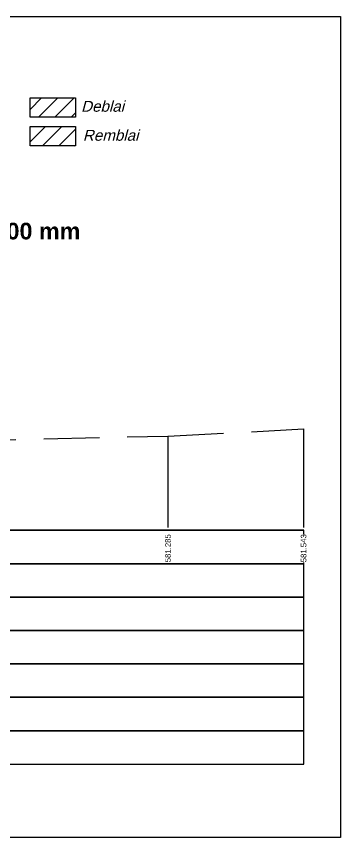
# Model space of a CAD drawing. Header units: millimetres. Extents: x 2762 to 3076, y 916 to 3305.
# Drawn here: x 2836.73 to 2848.38, y 2397.65 to 2427.15 of the extents above; entities that cross this region are included whole.
import ezdxf

# ---------------------------------------------------------------- set-up
doc = ezdxf.new("R2010")
doc.units = ezdxf.units.MM
doc.header["$LTSCALE"] = 2
doc.linetypes.add('CACHE', pattern=[9.525, 6.35, -3.175])
doc.linetypes.add('DASHED', pattern=[0.75, 0.5, -0.25])
doc.layers.add('C-ANNO-TABL-TEXT', color=150, linetype='Continuous')
doc.styles.add('ARIAL', font='arial.ttf')
doc.styles.add('C3D_Profil_Travers', font='romans.shx')
doc.styles.get("Standard").update_dxf_attribs({"font": 'arial.ttf'})

msp = doc.modelspace()

# ---------------------------------------------------------------- linework, layer by layer
at = {"color": 1, "linetype": 'Continuous'}
for p, q in [((2837.223, 2423.806), (2837.635, 2424.219)), ((2837.527, 2423.527), (2838.219, 2424.219)), ((2838.111, 2423.527), (2838.802, 2424.219)), ((2838.694, 2423.527), (2838.849, 2423.682))]:
    msp.add_line(p, q, dxfattribs=at)
for p, q in [((2837.223, 2424.219), (2838.849, 2424.219)), ((2837.223, 2423.527), (2837.223, 2424.219)), ((2838.849, 2424.219), (2838.849, 2423.527)), ((2838.849, 2423.527), (2837.223, 2423.527)), ((2837.223, 2423.191), (2838.849, 2423.191)), ((2837.223, 2422.499), (2837.223, 2423.191)), ((2838.849, 2423.191), (2838.849, 2422.499)), ((2838.849, 2422.499), (2837.223, 2422.499))]:
    msp.add_line(p, q)
at = {"color": 3, "linetype": 'Continuous'}
for p, q in [((2837.223, 2422.639), (2837.775, 2423.191)), ((2837.667, 2422.499), (2838.359, 2423.191)), ((2838.251, 2422.499), (2838.849, 2423.098)), ((2838.834, 2422.499), (2838.849, 2422.514))]:
    msp.add_line(p, q, dxfattribs=at)
at = {"color": 105, "linetype": 'DASHED', "lineweight": -3, "ltscale": 2}
for p, q in [((2842.179, 2412.069), (2847.055, 2412.327)), ((2834.714, 2411.903), (2842.179, 2412.069))]:
    msp.add_line(p, q, dxfattribs=at)
at = {"color": 98, "linetype": 'CACHE', "lineweight": -3}
for p, q in [((2847.055, 2412.327), (2847.055, 2408.784)), ((2842.179, 2412.069), (2842.179, 2408.784))]:
    msp.add_line(p, q, dxfattribs=at)
at = {"color": 7, "linetype": 'Continuous', "lineweight": -3}
msp.add_line((2797.054, 2408.684), (2847.056, 2408.684), dxfattribs=at)
for points in [[(2797.054, 2407.484), (2847.056, 2407.484), (2847.056, 2408.684), (2797.054, 2408.684)], [(2797.054, 2406.284), (2847.056, 2406.284), (2847.056, 2407.484), (2797.054, 2407.484)], [(2797.054, 2405.084), (2847.056, 2405.084), (2847.056, 2406.284), (2797.054, 2406.284)], [(2797.054, 2403.884), (2847.056, 2403.884), (2847.056, 2405.084), (2797.054, 2405.084)], [(2797.054, 2402.684), (2847.056, 2402.684), (2847.056, 2403.884), (2797.054, 2403.884)], [(2797.054, 2401.484), (2847.056, 2401.484), (2847.056, 2402.684), (2797.054, 2402.684)], [(2797.054, 2400.284), (2847.056, 2400.284), (2847.056, 2401.484), (2797.054, 2401.484)]]:
    msp.add_3dface(points, dxfattribs=at)

# ---------------------------------------------------------------- texts
at = {"insert": (2832.624, 2419.733), "char_height": 0.6, "attachment_point": 1}
msp.add_mtext_dynamic_manual_height_columns('{\\fArial|b1|i0|c0|p34;Dévers = 00 mm}', width=8.82587, gutter_width=1.25, heights=[0], dxfattribs=at)
at = {"layer": 'C-ANNO-TABL-TEXT', "color": 7, "style": 'ARIAL', "oblique": 15}
for s, p in [('Deblai', (2839.054, 2423.721)), ('Remblai', (2839.118, 2422.679))]:
    msp.add_text(s, height=0.39, dxfattribs=at).set_placement(p)

# ---------------------------------------------------------------- next in the draw order: texts
at = {"color": 7, "linetype": 'Continuous', "lineweight": -3, "char_height": 0.2, "attachment_point": 4, "rotation": 90, "style": 'C3D_Profil_Travers', "bg_fill": 3, "box_fill_scale": 1.000375, "bg_fill_color": 256, "bg_fill_true_color": 13158600, "bg_fill_transparency": 0}
for s, insert, width in [('{\\fArial|b0|i0|c0|p34;581.285}', (2842.179, 2407.534), 0.99705), ('{\\fArial|b0|i0|c0|p34;581.543}', (2847.055, 2407.534), 0.99553)]:
    msp.add_mtext(s, dxfattribs=dict(at, insert=insert, width=width))

# ---------------------------------------------------------------- next in the draw order: linework, layer by layer
msp.add_lwpolyline([(2789.911, 2427.145), (2848.383, 2427.145), (2848.383, 2397.645), (2789.911, 2397.645)], close=True)

doc.saveas('drawing.dxf')
